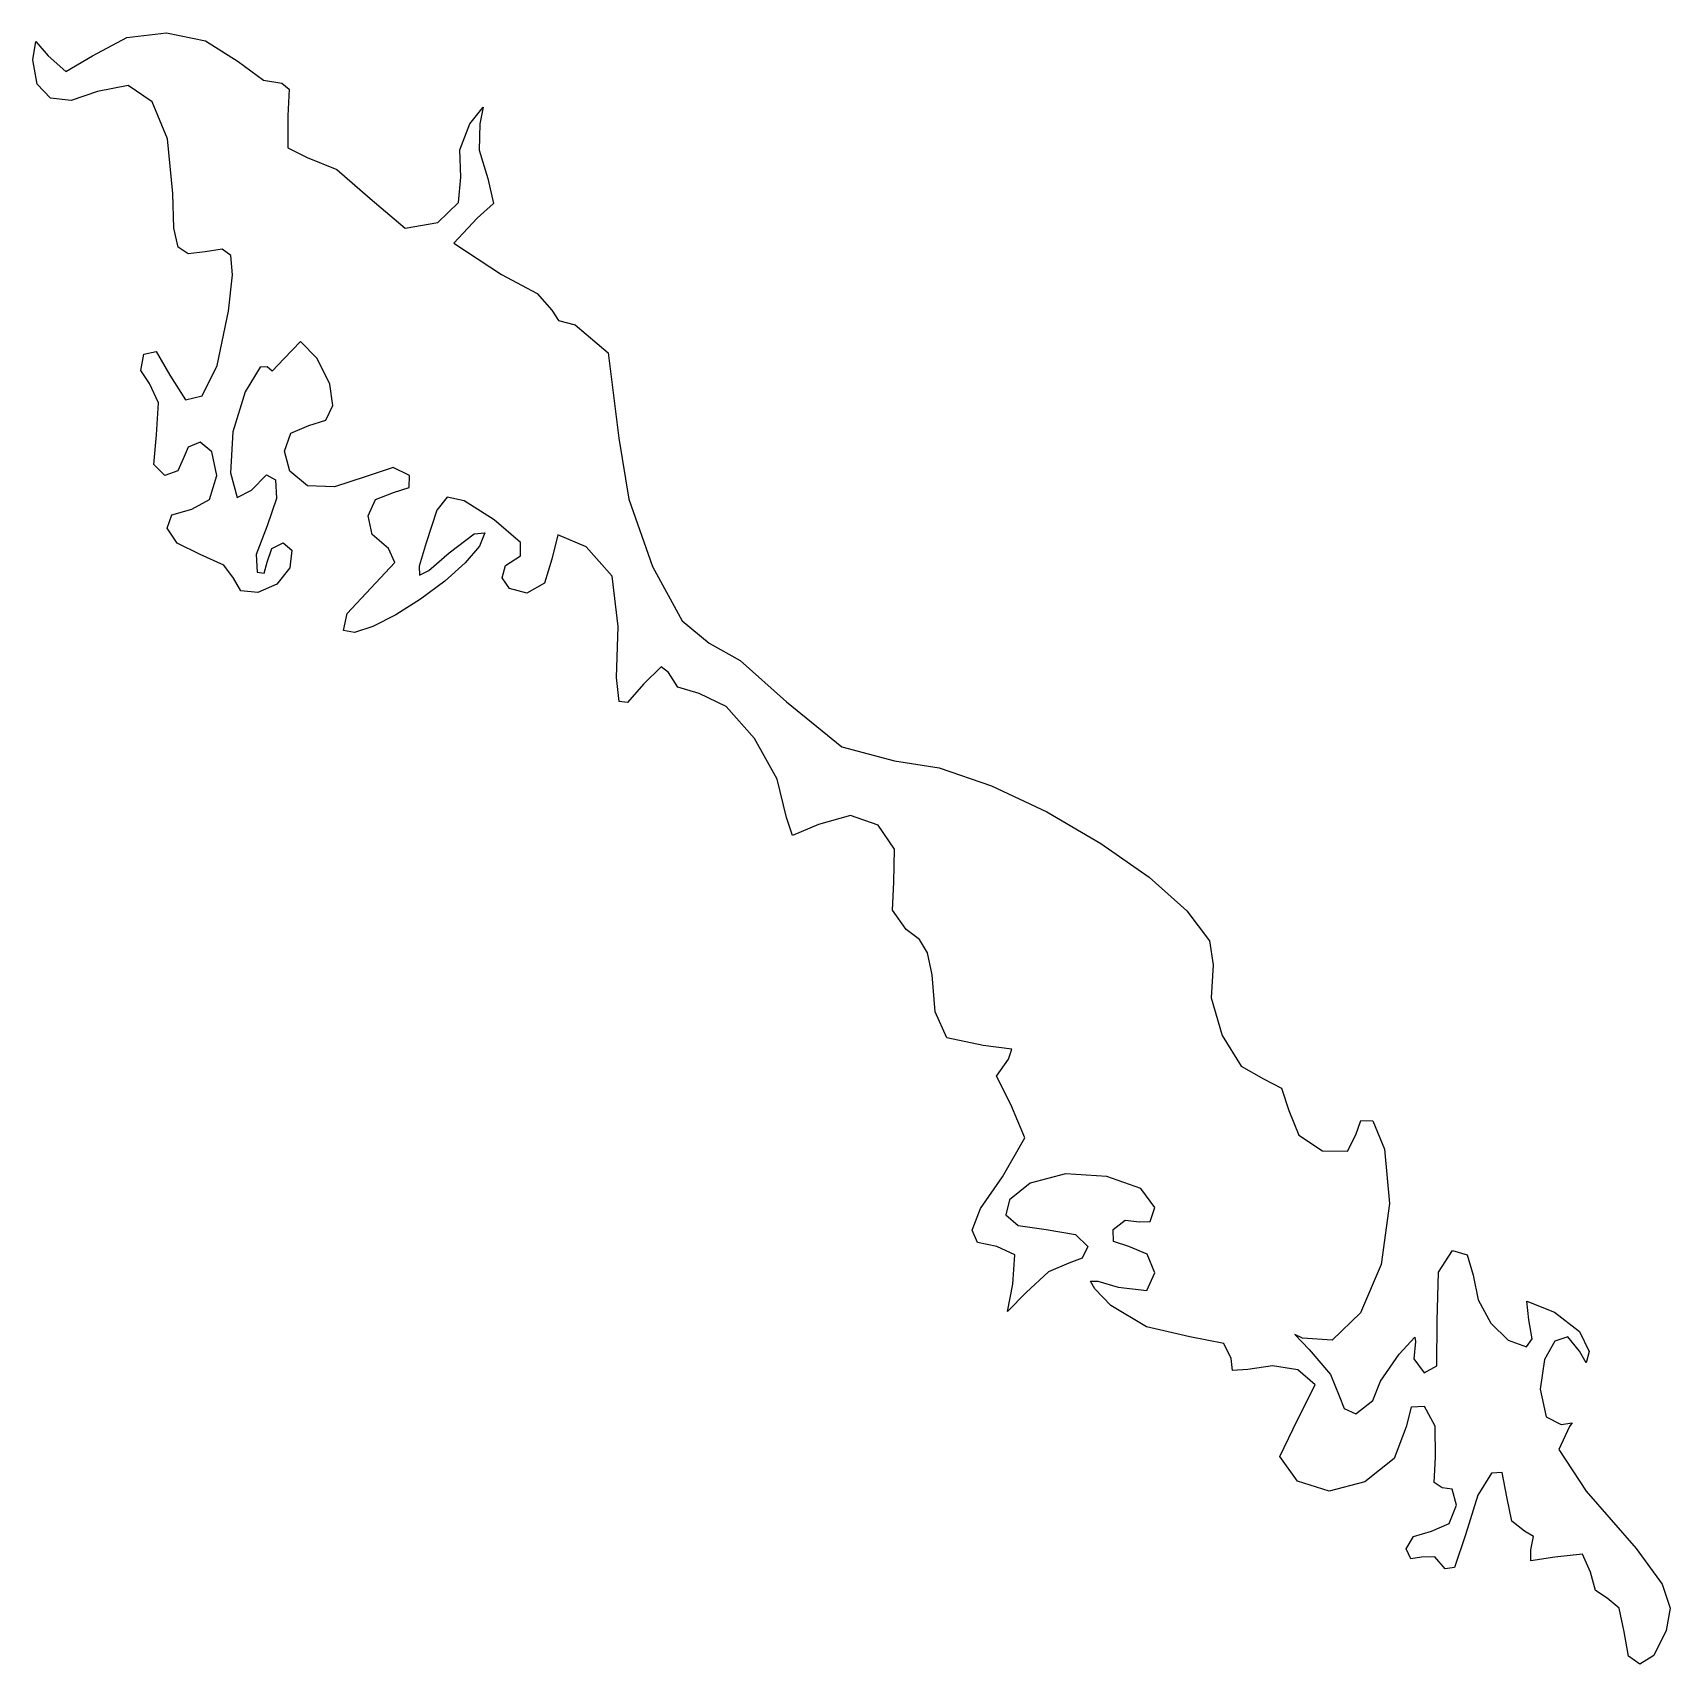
# Model space of a CAD drawing. Extents: x 0 to 27.6, y 0 to 27.5.
import ezdxf

# ---------------------------------------------------------------- set-up
doc = ezdxf.new("R2010")
doc.units = 0
doc.layers.get('0').update_dxf_attribs({"linetype": 'CONTINUOUS'})

msp = doc.modelspace()

# ---------------------------------------------------------------- linework, layer by layer
at = {"color": 0}
for p, q in [((0, 27.022), (0.05099, 27.3334)), ((0.05099, 27.3334), (0.26045, 27.0936)), ((1.00735, 27.0936), (1.58612, 27.3995)), ((1.58612, 27.3995), (2.25447, 27.4808)), ((2.25447, 27.4808), (2.91042, 27.3458)), ((2.91042, 27.3458), (3.45888, 26.9944)), ((0.26045, 27.0936), (0.55673, 26.8304)), ((0.55673, 26.8304), (1.00735, 27.0936)), ((0.07579, 26.614), (0, 27.022)), ((3.45888, 26.9944), (3.88606, 26.6816)), ((0.30041, 26.3812), (0.07579, 26.614)), ((1.08865, 26.4928), (0.64492, 26.3385)), ((1.60817, 26.5948), (1.08865, 26.4928)), ((2.01194, 26.3164), (1.60817, 26.5948)), ((3.88606, 26.6816), (4.19887, 26.6333)), ((4.19887, 26.6333), (4.32153, 26.53)), ((4.32153, 26.53), (4.29673, 26.0794)), ((0.64492, 26.3385), (0.30041, 26.3812)), ((2.27239, 25.6963), (2.01194, 26.3164)), ((7.36148, 25.9471), (7.58747, 26.2296)), ((7.58747, 26.2296), (7.53375, 25.9471)), ((4.29673, 26.0794), (4.29535, 25.5405)), ((7.19473, 25.5089), (7.36148, 25.9471)), ((7.53375, 25.9471), (7.52133, 25.5034)), ((2.36196, 24.7716), (2.27239, 25.6963)), ((4.29535, 25.5405), (4.62195, 25.3821)), ((4.62195, 25.3821), (5.12078, 25.1795)), ((7.21265, 25.0486), (7.19473, 25.5089)), ((7.52133, 25.5034), (7.66604, 25.0252)), ((5.12078, 25.1795), (5.68304, 24.6889)), ((7.17268, 24.6228), (7.21265, 25.0486)), ((7.66604, 25.0252), (7.76249, 24.6035)), ((2.37712, 24.1915), (2.36196, 24.7716)), ((5.68304, 24.6889), (6.27144, 24.1915)), ((6.82265, 24.2824), (7.17268, 24.6228)), ((7.76249, 24.6035), (7.4869, 24.3596)), ((6.27144, 24.1915), (6.82265, 24.2824)), ((7.4869, 24.3596), (7.09277, 23.9352)), ((2.45153, 23.8718), (2.37712, 24.1915)), ((2.6169, 23.7574), (2.45153, 23.8718)), ((2.90353, 23.7932), (2.6169, 23.7574)), ((3.19154, 23.8373), (2.90353, 23.7932)), ((3.33761, 23.7284), (3.19154, 23.8373)), ((3.36379, 23.4018), (3.33761, 23.7284)), ((7.09277, 23.9352), (7.89753, 23.4074)), ((3.29902, 22.7914), (3.36379, 23.4018)), ((7.89753, 23.4074), (8.49559, 23.0876)), ((8.49559, 23.0876), (8.74504, 22.8079)), ((3.1061, 21.875), (3.29902, 22.7914)), ((8.74504, 22.8079), (8.85941, 22.6329)), ((8.85941, 22.6329), (9.13776, 22.5599)), ((9.13776, 22.5599), (9.69176, 22.0913)), ((1.87275, 22.0652), (2.07808, 22.1093)), ((2.07808, 22.1093), (2.30821, 21.7138)), ((4.51033, 22.2801), (4.23333, 21.9963)), ((4.78868, 21.9963), (4.51033, 22.2801)), ((9.69176, 22.0913), (9.87365, 20.6499)), ((1.82039, 21.7923), (1.87275, 22.0652)), ((2.85254, 21.3637), (3.1061, 21.875)), ((3.83371, 21.8474), (3.576, 21.4326)), ((3.9467, 21.8543), (3.83371, 21.8474)), ((4.03352, 21.7813), (3.9467, 21.8543)), ((4.23333, 21.9963), (4.03352, 21.7813)), ((5.00641, 21.5594), (4.78868, 21.9963)), ((1.96784, 21.5746), (1.82039, 21.7923)), ((2.11942, 21.248), (1.96784, 21.5746)), ((2.30821, 21.7138), (2.57418, 21.2976)), ((5.05464, 21.1998), (5.00641, 21.5594)), ((2.08221, 20.7078), (2.11942, 21.248)), ((2.57418, 21.2976), (2.85254, 21.3637)), ((3.576, 21.4326), (3.3693, 20.756)), ((4.93476, 20.9558), (5.05464, 21.1998)), ((2.04088, 20.2076), (2.08221, 20.7078)), ((3.3693, 20.756), (3.3321, 20.0697)), ((4.23884, 20.4349), (4.34633, 20.7367)), ((4.34633, 20.7367), (4.65226, 20.8662)), ((4.65226, 20.8662), (4.93476, 20.9558)), ((2.61827, 20.5025), (2.53559, 20.3026)), ((2.81809, 20.5851), (2.61827, 20.5025)), ((3.01653, 20.4198), (2.81809, 20.5851)), ((3.10058, 20.0215), (3.01653, 20.4198)), ((4.33257, 20.0945), (4.23884, 20.4349)), ((9.87365, 20.6499), (10.039, 19.6219)), ((2.22278, 20.0215), (2.04088, 20.2076)), ((2.53559, 20.3026), (2.44326, 20.1042)), ((6.07025, 20.1566), (5.60172, 19.9995)), ((6.34587, 20.0229), (6.07025, 20.1566)), ((2.44326, 20.1042), (2.22278, 20.0215)), ((2.97656, 19.6205), (3.10058, 20.0215)), ((3.3321, 20.0697), (3.44372, 19.6508)), ((3.68762, 19.7749), (3.93569, 20.0326)), ((3.93569, 20.0326), (4.09141, 19.9526)), ((4.09141, 19.9526), (4.10792, 19.6343)), ((4.63021, 19.8479), (4.33257, 20.0945)), ((5.60172, 19.9995), (5.08081, 19.83)), ((6.33899, 19.8217), (6.34587, 20.0229)), ((2.67753, 19.4551), (2.97656, 19.6205)), ((3.44372, 19.6508), (3.68762, 19.7749)), ((4.10792, 19.6343), (3.9467, 19.174)), ((5.08081, 19.83), (4.63021, 19.8479)), ((5.64995, 19.3435), (5.77398, 19.6205)), ((5.77398, 19.6205), (6.07991, 19.7376)), ((6.07991, 19.7376), (6.33899, 19.8217)), ((6.98115, 19.6591), (6.80477, 19.4386)), ((7.26641, 19.5943), (6.98115, 19.6591)), ((7.77074, 19.2787), (7.26641, 19.5943)), ((10.039, 19.6219), (10.4414, 18.4892)), ((2.26687, 19.1382), (2.34267, 19.3601)), ((2.34267, 19.3601), (2.67753, 19.4551)), ((5.72022, 19.0293), (5.64995, 19.3435)), ((6.80477, 19.4386), (6.62563, 18.8915)), ((2.43086, 18.8832), (2.26687, 19.1382)), ((3.9467, 19.174), (3.76343, 18.6931)), ((7.01421, 18.7234), (7.43864, 19.0431)), ((7.43864, 19.0431), (7.6164, 19.0555)), ((7.6164, 19.0555), (7.52546, 18.8323)), ((8.21863, 18.8929), (7.77074, 19.2787)), ((2.81809, 18.6903), (2.43086, 18.8832)), ((3.9467, 18.5622), (4.02664, 18.795)), ((4.02664, 18.795), (4.21954, 18.8915)), ((4.21954, 18.8915), (4.36563, 18.7675)), ((4.36563, 18.7675), (4.33116, 18.4685)), ((5.99309, 18.795), (5.72022, 19.0293)), ((6.10059, 18.5581), (5.99309, 18.795)), ((6.62563, 18.8915), (6.51122, 18.4947)), ((7.52546, 18.8323), (7.2843, 18.5511)), ((8.21863, 18.6697), (8.21863, 18.8929)), ((8.84287, 19.0224), (8.74504, 18.6118)), ((9.32244, 18.8226), (8.84287, 19.0224)), ((9.76066, 18.3251), (9.32244, 18.8226)), ((3.21634, 18.514), (2.81809, 18.6903)), ((3.38308, 18.2935), (3.21634, 18.514)), ((3.76343, 18.6931), (3.78273, 18.3968)), ((3.89848, 18.3775), (3.9467, 18.5622)), ((5.69817, 18.1267), (6.10059, 18.5581)), ((6.51122, 18.4947), (6.51538, 18.3431)), ((6.66972, 18.4258), (7.01421, 18.7234)), ((7.2843, 18.5511), (6.93981, 18.2438)), ((7.90857, 18.299), (7.96643, 18.5057)), ((7.96643, 18.5057), (8.21863, 18.6697)), ((8.74504, 18.6118), (8.62101, 18.2108)), ((10.4414, 18.4892), (10.9402, 17.5755)), ((3.50573, 18.0812), (3.38308, 18.2935)), ((3.78273, 18.3968), (3.89848, 18.3775)), ((4.33116, 18.4685), (4.1093, 18.1929)), ((6.51538, 18.3431), (6.66972, 18.4258)), ((6.93981, 18.2438), (6.53464, 17.9407)), ((8.0312, 18.1198), (7.90857, 18.299)), ((8.62101, 18.2108), (8.32196, 18.044)), ((9.85986, 17.4804), (9.76066, 18.3251)), ((3.79099, 18.0551), (3.50573, 18.0812)), ((4.1093, 18.1929), (3.79099, 18.0551)), ((5.29442, 17.6995), (5.69817, 18.1267)), ((6.53464, 17.9407), (6.1171, 17.6761)), ((8.32196, 18.044), (8.0312, 18.1198)), ((5.23656, 17.4129), (5.29442, 17.6995)), ((6.1171, 17.6761), (5.72989, 17.479)), ((5.42121, 17.3798), (5.23656, 17.4129)), ((5.72989, 17.479), (5.42121, 17.3798)), ((9.83643, 16.6205), (9.85986, 17.4804)), ((10.9402, 17.5755), (11.395, 17.1993)), ((11.395, 17.1993), (11.9187, 16.9085)), ((11.9187, 16.9085), (12.6959, 16.2099)), ((9.88053, 16.2168), (9.83643, 16.6205)), ((10.5847, 16.7983), (10.2884, 16.5103)), ((10.7115, 16.7046), (10.5847, 16.7983)), ((10.8645, 16.4565), (10.7115, 16.7046)), ((10.2884, 16.5103), (10.0211, 16.2016)), ((11.2241, 16.3518), (10.8645, 16.4565)), ((11.6789, 16.1327), (11.2241, 16.3518)), ((10.0211, 16.2016), (9.88053, 16.2168)), ((12.1598, 15.5911), (11.6789, 16.1327)), ((12.6959, 16.2099), (13.6302, 15.4533)), ((12.5402, 14.9076), (12.1598, 15.5911)), ((13.6302, 15.4533), (14.5149, 15.2149)), ((14.5149, 15.2149), (15.2687, 15.0992)), ((12.6959, 14.2599), (12.5402, 14.9076)), ((15.2687, 15.0992), (16.1506, 14.796)), ((16.1506, 14.796), (17.0835, 14.3564)), ((17.0835, 14.3564), (17.9944, 13.8259)), ((12.7978, 13.9568), (12.6959, 14.2599)), ((13.2374, 14.1442), (12.7978, 13.9568)), ((13.7763, 14.2985), (13.2374, 14.1442)), ((14.2393, 14.1318), (13.7763, 14.2985)), ((14.5176, 13.7308), (14.2393, 14.1318)), ((17.9944, 13.8259), (18.8047, 13.2553)), ((14.5066, 13.1727), (14.5176, 13.7308)), ((18.8047, 13.2553), (19.44, 12.6904)), ((14.4832, 12.7014), (14.5066, 13.1727)), ((14.7119, 12.3748), (14.4832, 12.7014)), ((19.44, 12.6904), (19.8258, 12.1833)), ((14.9407, 12.2053), (14.7119, 12.3748)), ((15.0757, 11.9834), (14.9407, 12.2053)), ((19.8258, 12.1833), (19.8851, 11.7781)), ((15.1501, 11.6114), (15.0757, 11.9834)), ((15.2011, 10.9885), (15.1501, 11.6114)), ((19.8851, 11.7781), (19.8493, 11.2241)), ((19.8493, 11.2241), (20.0353, 10.593)), ((15.3996, 10.5503), (15.2011, 10.9885)), ((16.0114, 10.4207), (15.3996, 10.5503)), ((20.0353, 10.593), (20.3564, 10.0748)), ((16.491, 10.3601), (16.0114, 10.4207)), ((16.4358, 10.192), (16.491, 10.3601)), ((16.2347, 9.90395), (16.4358, 10.192)), ((20.3564, 10.0748), (20.7326, 9.85986)), ((16.4772, 9.42855), (16.2347, 9.90395)), ((20.7326, 9.85986), (21.0358, 9.70414)), ((21.0358, 9.70414), (21.1625, 9.32794)), ((16.7101, 8.86492), (16.4772, 9.42855)), ((21.1625, 9.32794), (21.3265, 8.91039)), ((22.2911, 8.91589), (22.3738, 9.15705)), ((22.3738, 9.15705), (22.5737, 9.1543)), ((22.5737, 9.1543), (22.7721, 8.67336)), ((16.3366, 8.20759), (16.7101, 8.86492)), ((21.3265, 8.91039), (21.7275, 8.64994)), ((22.1492, 8.64306), (22.2911, 8.91589)), ((21.7275, 8.64994), (22.1492, 8.64306)), ((22.7721, 8.67336), (22.8562, 7.75836)), ((15.9646, 7.67704), (16.3366, 8.20759)), ((16.8024, 8.10288), (16.4524, 7.82451)), ((17.4005, 8.2586), (16.8024, 8.10288)), ((18.0937, 8.2145), (17.4005, 8.2586)), ((18.6655, 8.01328), (18.0937, 8.2145)), ((18.9053, 7.69497), (18.6655, 8.01328)), ((16.4524, 7.82451), (16.3904, 7.5723)), ((22.8562, 7.75836), (22.7183, 6.73446)), ((15.8254, 7.31326), (15.9646, 7.67704)), ((16.3904, 7.5723), (16.5999, 7.39179)), ((18.2025, 7.32427), (18.4037, 7.47998)), ((18.4037, 7.47998), (18.6421, 7.44968)), ((18.6421, 7.44968), (18.8268, 7.45518)), ((18.8268, 7.45518), (18.9053, 7.69497)), ((15.9177, 7.10516), (15.8254, 7.31326)), ((16.5999, 7.39179), (17.0698, 7.32151)), ((17.0698, 7.32151), (17.5672, 7.23882)), ((17.5672, 7.23882), (17.7753, 7.03763)), ((18.2053, 7.12308), (18.2025, 7.32427)), ((16.2429, 7.03763), (15.9177, 7.10516)), ((16.5447, 6.89434), (16.2429, 7.03763)), ((17.7753, 7.03763), (17.6802, 6.8392)), ((18.4643, 7.03763), (18.2053, 7.12308)), ((18.7758, 6.90809), (18.4643, 7.03763)), ((18.9053, 6.59529), (18.7758, 6.90809)), ((23.6843, 6.60217), (23.9172, 6.97011)), ((23.9172, 6.97011), (24.1653, 6.89846)), ((24.1653, 6.89846), (24.2673, 6.55394)), ((16.5103, 6.40235), (16.5447, 6.89434)), ((17.4542, 6.75513), (17.1097, 6.61046)), ((17.6802, 6.8392), (17.4542, 6.75513)), ((22.7183, 6.73446), (22.3655, 5.92007)), ((16.4235, 5.94349), (16.5103, 6.40235)), ((17.1097, 6.61046), (16.7335, 6.26318)), ((17.818, 6.45061), (17.9448, 6.45199)), ((17.8938, 6.3252), (17.818, 6.45061)), ((17.9448, 6.45199), (18.2824, 6.35138)), ((18.2824, 6.35138), (18.7661, 6.29627)), ((18.7661, 6.29627), (18.9053, 6.59529)), ((23.6595, 5.78362), (23.6843, 6.60217)), ((24.2673, 6.55394), (24.3499, 6.13777)), ((16.7335, 6.26318), (16.4235, 5.94349)), ((18.1626, 6.04545), (17.8938, 6.3252)), ((24.3499, 6.13777), (24.5649, 5.74781)), ((25.2029, 5.80016), (25.1685, 6.1171)), ((25.1685, 6.1171), (25.6357, 5.93245)), ((18.7606, 5.68304), (18.1626, 6.04545)), ((22.3655, 5.92007), (21.8929, 5.4598)), ((25.2622, 5.4791), (25.2029, 5.80016)), ((25.6357, 5.93245), (26.0573, 5.6031)), ((19.4923, 5.5149), (18.7606, 5.68304)), ((21.3927, 5.49423), (21.2604, 5.55212)), ((21.2604, 5.55212), (21.5015, 5.29992)), ((23.6513, 5.02708), (23.6595, 5.78362)), ((24.5649, 5.74781), (24.8529, 5.45842)), ((26.0573, 5.6031), (26.2199, 5.26549)), ((20.067, 5.40466), (19.4923, 5.5149)), ((20.191, 5.14837), (20.067, 5.40466)), ((21.8929, 5.4598), (21.3927, 5.49423)), ((21.5015, 5.29992), (21.8598, 4.87962)), ((23.0174, 5.22139), (23.282, 5.51078)), ((23.2958, 5.435), (23.2682, 5.14421)), ((23.282, 5.51078), (23.2958, 5.435)), ((24.8529, 5.45842), (25.1616, 5.34402)), ((25.1616, 5.34402), (25.2622, 5.4791)), ((25.6425, 5.44463), (25.4675, 5.13182)), ((25.8575, 5.51353), (25.6425, 5.44463)), ((26.0546, 5.27512), (25.8575, 5.51353)), ((26.1703, 5.07531), (26.0546, 5.27512)), ((26.2199, 5.26549), (26.1703, 5.07531)), ((20.2103, 4.94577), (20.191, 5.14837)), ((20.4707, 4.96644), (20.2103, 4.94577)), ((20.8869, 5.02846), (20.4707, 4.96644)), ((21.3128, 4.95681), (20.8869, 5.02846)), ((22.7032, 4.76663), (23.0174, 5.22139)), ((23.2682, 5.14421), (23.4404, 4.90859)), ((23.4404, 4.90859), (23.6513, 5.02708)), ((25.4675, 5.13182), (25.3959, 4.63296)), ((21.3072, 4.11896), (21.6035, 4.70877)), ((21.6035, 4.70877), (21.3128, 4.95681)), ((21.8598, 4.87962), (22.0086, 4.52272)), ((22.5737, 4.44419), (22.7032, 4.76663)), ((22.0086, 4.52272), (22.0913, 4.30636)), ((22.2911, 4.21541), (22.5737, 4.44419)), ((25.3959, 4.63296), (25.4937, 4.16581)), ((22.0913, 4.30636), (22.2911, 4.21541)), ((23.2227, 4.32978), (23.1372, 3.99768)), ((23.4473, 4.34082), (23.2227, 4.32978)), ((23.6265, 4.01147), (23.4473, 4.34082)), ((25.4937, 4.16581), (25.7486, 4.03765)), ((21.0082, 3.49884), (21.3072, 4.11896)), ((23.1372, 3.99768), (22.9319, 3.46301)), ((23.6292, 3.48644), (23.6265, 4.01147)), ((25.8892, 4.00459), (25.7059, 3.61872)), ((25.7486, 4.03765), (25.9347, 4.06382)), ((25.9347, 4.06382), (25.8892, 4.00459)), ((25.7059, 3.61872), (26.1717, 2.91731)), ((21.3072, 3.08405), (21.0082, 3.49884)), ((22.9319, 3.46301), (22.4386, 3.07303)), ((23.6099, 3.06062), (23.6292, 3.48644)), ((21.8378, 2.91731), (21.3072, 3.08405)), ((22.4386, 3.07303), (21.8378, 2.91731)), ((23.7436, 2.97243), (23.6099, 3.06062)), ((24.5718, 3.22048), (24.343, 2.84978)), ((24.7551, 3.23012), (24.5718, 3.22048)), ((24.8309, 2.82084), (24.7551, 3.23012)), ((23.9131, 2.94762), (23.7436, 2.97243)), ((23.9848, 2.68029), (23.9131, 2.94762)), ((24.343, 2.84978), (24.1363, 2.1773)), ((24.9177, 2.41157), (24.8309, 2.82084)), ((26.1717, 2.91731), (27.0109, 1.94717)), ((23.8593, 2.37023), (23.9848, 2.68029)), ((23.2613, 2.15387), (23.5617, 2.24069)), ((23.5617, 2.24069), (23.8593, 2.37023)), ((25.1299, 2.24069), (24.9177, 2.41157)), ((25.2843, 2.14974), (25.1299, 2.24069)), ((23.1372, 1.94303), (23.2613, 2.15387)), ((23.2131, 1.77767), (23.1372, 1.94303)), ((24.1363, 2.1773), (23.9503, 1.62884)), ((25.236, 1.92925), (25.2843, 2.14974)), ((27.0109, 1.94717), (27.4491, 1.34772)), ((23.3963, 1.80248), (23.2131, 1.77767)), ((23.6182, 1.81074), (23.3963, 1.80248)), ((23.7932, 1.60679), (23.6182, 1.81074)), ((25.2388, 1.74046), (25.236, 1.92925)), ((25.6425, 1.80523), (25.2388, 1.74046)), ((26.1056, 1.85346), (25.6425, 1.80523)), ((26.242, 1.55305), (26.1056, 1.85346)), ((23.9503, 1.62884), (23.7932, 1.60679)), ((26.3247, 1.24161), (26.242, 1.55305)), ((26.5245, 1.1107), (26.3247, 1.24161)), ((26.7229, 0.94534), (26.5245, 1.1107)), ((27.4491, 1.34772), (27.5856, 0.94534)), ((26.807, 0.54708), (26.7229, 0.94534)), ((27.5856, 0.94534), (27.5194, 0.56637)), ((27.5194, 0.56637), (27.3072, 0.14607)), ((26.8841, 0.13367), (26.807, 0.54708)), ((27.0743, 0), (26.8841, 0.13367)), ((27.3072, 0.14607), (27.0743, 0))]:
    msp.add_line(p, q, dxfattribs=at)

doc.saveas('drawing.dxf')
